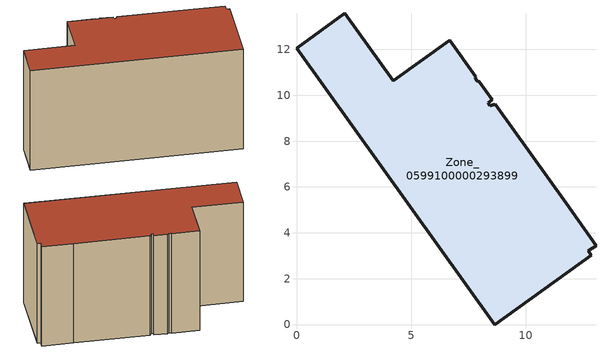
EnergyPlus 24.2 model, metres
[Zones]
Zone_0599100000293899
 floor ground (C_G): 13.07,3.44 12.73,3.21 12.86,3.02 8.64,0 0,12.06 2.11,13.57 4.22,10.64 6.68,12.4 7.82,10.81 7.79,10.77 7.87,10.63 7.98,10.59 8.54,9.81 8.37,9.68 8.44,9.55 8.68,9.61 11.78,5.28 z0
 wall outside (C_F): 4.22,10.64 2.11,13.57 0,12.06 8.64,0 12.86,3.02 12.73,3.21 13.07,3.44 11.78,5.28 8.68,9.61 8.44,9.55 8.37,9.68 8.54,9.81 7.98,10.59 7.87,10.63 7.79,10.77 7.82,10.81 6.68,12.4 4.22,10.64 z0:8.09
 roof outside (C_R): 12.86,3.02 12.73,3.21 13.07,3.44 11.78,5.28 8.68,9.61 8.44,9.55 8.37,9.68 8.54,9.81 7.98,10.59 7.87,10.63 7.79,10.77 7.82,10.81 6.68,12.4 4.22,10.64 2.11,13.57 0,12.06 8.64,0 z8.09
[BUILDING]
Pand.0599100000293899: North Axis=0; Terrain=City; Loads Convergence Tolerance Value=0.04; Temperature Convergence Tolerance Value=0.4; Solar Distribution=FullExterior; Maximum Number of Warmup Days=25; Minimum Number of Warmup Days=1
[Site:Location]
Rotterdam.The.Hague.AP_ZH_NLD Design_Conditions: Latitude=51.96; Longitude=4.45; Time Zone=1; Elevation=-4.5
[SITE:GROUNDTEMPERATURE:BUILDINGSURFACE]
18, 18, 18, 18, 18, 18, 18, 18, 18, 18, 18, 18
[MATERIAL] Thermal Absorptance=0.9; Solar Absorptance=0.7; Visible Absorptance=0.7
Name | Roughness | Thickness | Conductivity | Density | Specific Heat
G.TC.1975-1991 | MediumSmooth | 0.15 | 0.288461 | 540 | 1210
F.TC.1975-1991 | Rough | 0.3 | 0.230769 | 1920 | 840
R.TC.1975-1991 | MediumRough | 0.2 | 0.153846 | 1500 | 1000
[CONSTRUCTION]
C_G: G.TC.1975-1991
C_F: F.TC.1975-1991
C_R: R.TC.1975-1991
[ZONE]
Zone_0599100000293899: Type=1; Multiplier=1; Ceiling Height=Autocalculate; Volume=Autocalculate; Floor Area=autocalculate; Part of Total Floor Area=Yes
[ZONEINFILTRATION:DESIGNFLOWRATE]
Infil_Zone_0599100000293899: Zone or ZoneList or Space or SpaceList=Zone_0599100000293899; Schedule=AlwaysOn; Design Flow Rate Calculation Method=Flow/Area; Flow Rate per Floor Area=0.003; Constant Term Coefficient=1; Temperature Term Coefficient=0; Velocity Term Coefficient=0; Velocity Squared Term Coefficient=0
[HVACTEMPLATE:ZONE:IDEALLOADSAIRSYSTEM]
Zone_0599100000293899: Maximum Heating Supply Air Temperature=50; Minimum Cooling Supply Air Temperature=13; Maximum Heating Supply Air Humidity Ratio=0.0156; Minimum Cooling Supply Air Humidity Ratio=0.0077; Heating Limit=NoLimit; Cooling Limit=NoLimit; Dehumidification Control Type=ConstantSensibleHeatRatio; Cooling Sensible Heat Ratio=0.7; Dehumidification Setpoint=60; Humidification Control Type=None; Humidification Setpoint=30; Outdoor Air Method=None; Outdoor Air Flow Rate per Person=0.00944; Outdoor Air Flow Rate per Zone Floor Area=0; Outdoor Air Flow Rate per Zone=0; Demand Controlled Ventilation Type=None; Outdoor Air Economizer Type=NoEconomizer; Heat Recovery Type=None; Sensible Heat Recovery Effectiveness=0.7; Latent Heat Recovery Effectiveness=0.65
[ZONECONTROL:THERMOSTAT]
ThermostatControl_Zone_0599100000293899: Zone or ZoneList=Zone_0599100000293899; Control Type Schedule=DualSetpointControlType; Control 1=Thermostat_Zone_0599100000293899; Temperature Difference Between Cutout And Setpoint=0
[THERMOSTATSETPOINT:DUALSETPOINT]
Thermostat_Zone_0599100000293899: Heating Setpoint Temperature Schedule=HeatingSetpoint_Zone_0599100000293899; Cooling Setpoint Temperature Schedule=CoolingSetpoint_Zone_0599100000293899
[SCHEDULE:COMPACT]
HeatingSetpoint_Zone_0599100000293899: Through: 12/31, For: AllDays, Until: 24:00, 21
CoolingSetpoint_Zone_0599100000293899: Through: 12/31, For: AllDays, Until: 24:00, 24
DualSetpointControlType: Through: 12/31, For: AllDays, Until: 24:00, 4
AlwaysOn: Through: 12/31, For: AllDays, Until: 24:00, 1
